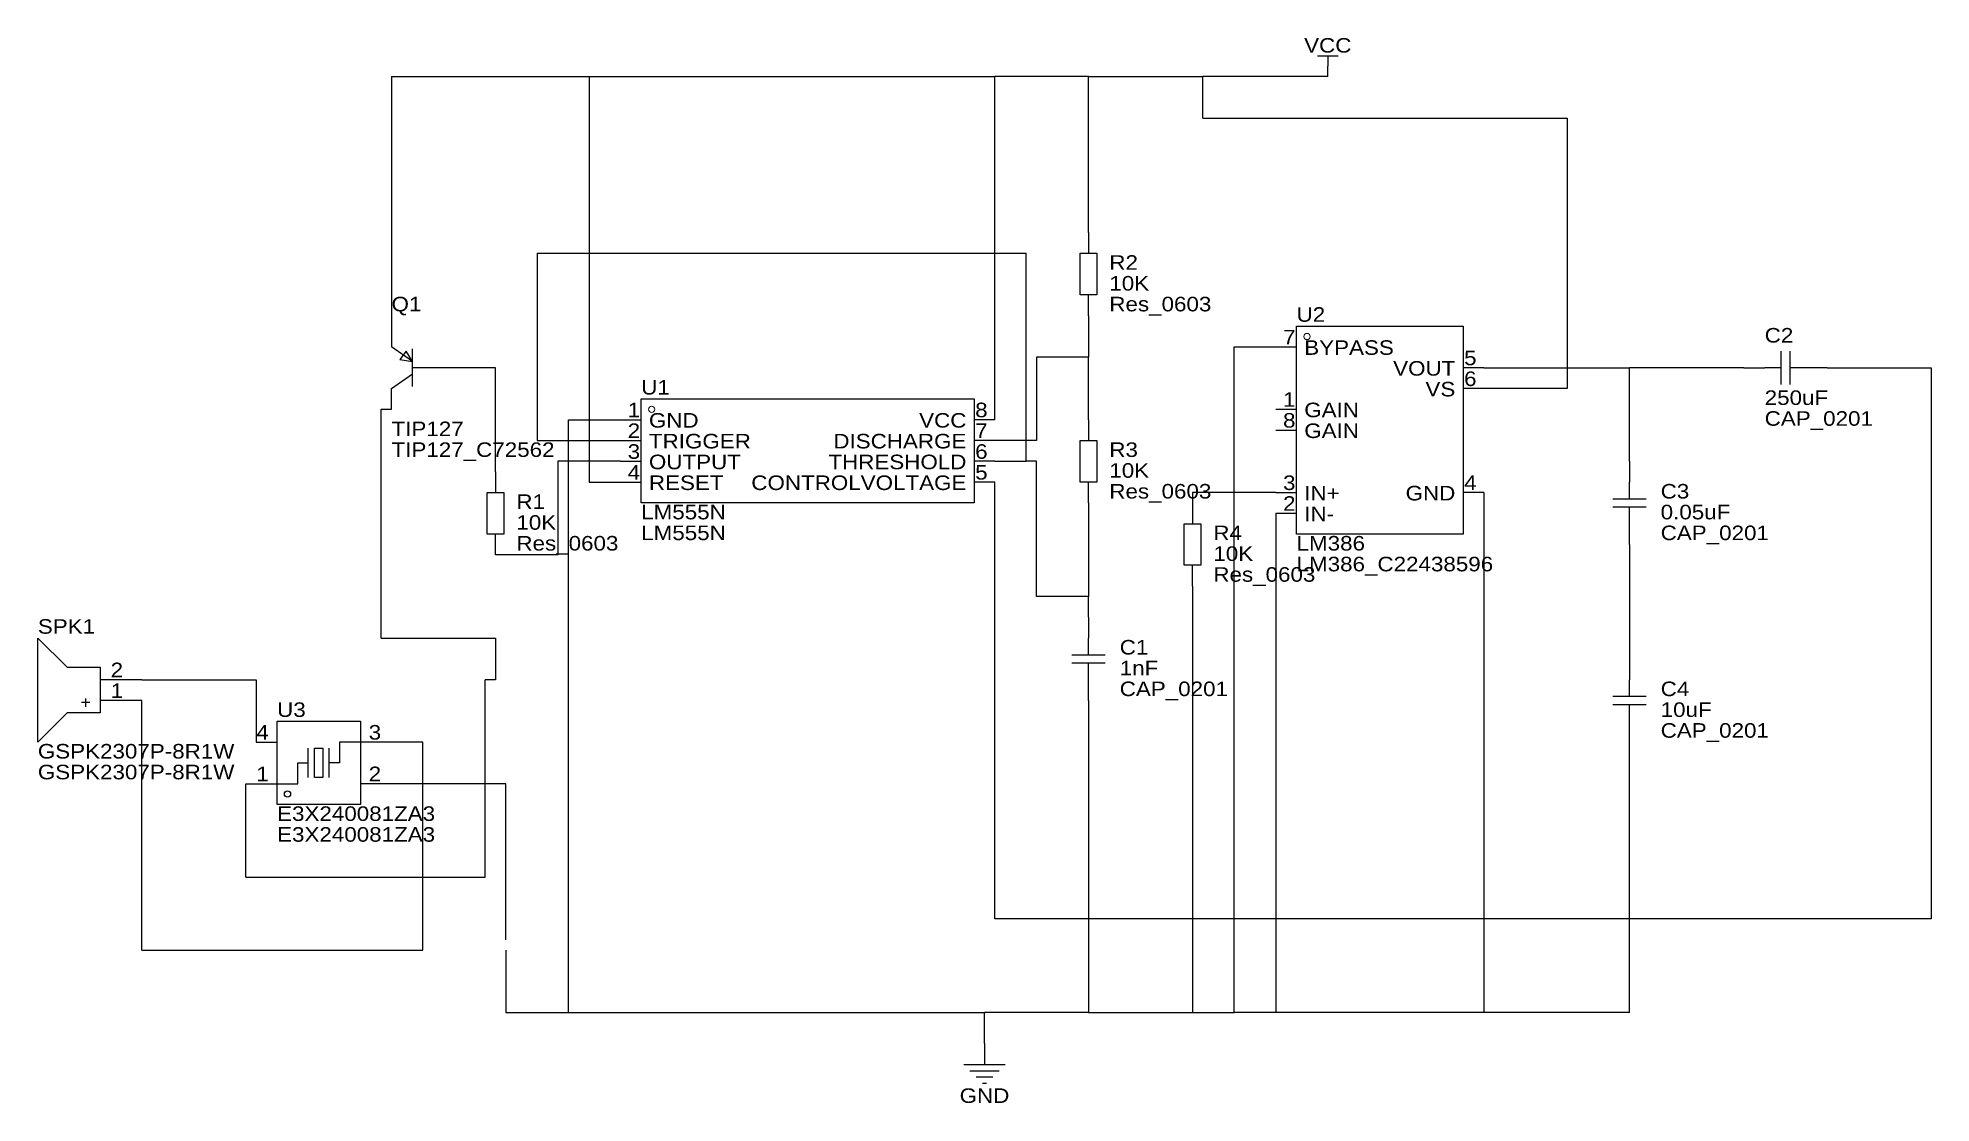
# Model space of a CAD drawing. Header units: millimetres. Extents: x 29 to 260, y 68 to 198.
import ezdxf
from ezdxf.enums import TextEntityAlignment as Align

# ---------------------------------------------------------------- set-up
doc = ezdxf.new("R2010")
doc.units = ezdxf.units.MM
doc.header["$MEASUREMENT"] = 0
doc.styles.get("Standard").update_dxf_attribs({"font": 'arial.ttf'})

msp = doc.modelspace()

# ---------------------------------------------------------------- linework, layer by layer
at = {"color": 1, "true_color": 0xa00000}
for points in [[(185.42, 195.58), (187.96, 195.58)], [(186.69, 195.58), (186.69, 194.31)], [(74.93, 158.24), (72.39, 160.02)], [(74.93, 155.19), (74.93, 159.77)], [(242.06, 155.45), (242.06, 159.51)], [(243.08, 159.51), (243.08, 155.45)], [(242.06, 157.48), (240.03, 157.48)], [(245.11, 157.48), (243.08, 157.48)], [(72.39, 154.94), (74.93, 156.72)], [(223.52, 141.48), (223.52, 143.51)], [(221.49, 141.48), (225.55, 141.48)], [(225.55, 140.46), (221.49, 140.46)], [(223.52, 138.43), (223.52, 140.46)], [(157.48, 122.43), (157.48, 124.46)], [(155.45, 122.43), (159.51, 122.43)], [(159.51, 121.41), (155.45, 121.41)], [(157.48, 119.38), (157.48, 121.41)], [(223.52, 117.35), (223.52, 119.38)], [(35.56, 116.59), (34.54, 116.59)], [(35.05, 116.08), (35.05, 117.09)], [(221.49, 117.35), (225.55, 117.35)], [(225.55, 116.33), (221.49, 116.33)], [(223.52, 114.3), (223.52, 116.33)], [(62.23, 107.44), (62.23, 111)], [(68.58, 111.76), (66.04, 111.76), (66.04, 109.22), (64.77, 109.22)], [(64.77, 107.44), (64.77, 111)], [(58.42, 106.68), (60.96, 106.68), (60.96, 109.22), (62.23, 109.22)], [(142.24, 72.39), (147.32, 72.39)], [(143, 71.63), (146.56, 71.63)], [(143.76, 70.87), (145.8, 70.87)], [(144.53, 70.1), (145.03, 70.1)]]:
    msp.add_lwpolyline(points, dxfattribs=at)
at = {"color": 1, "true_color": 0x880000}
for points in [[(186.69, 193.04), (186.69, 194.31)], [(157.48, 173.99), (157.48, 171.45)], [(157.48, 163.83), (157.48, 166.37)], [(72.39, 162.56), (72.39, 160.02)], [(180.34, 160.02), (182.88, 160.02)], [(77.47, 157.48), (74.93, 157.48)], [(205.74, 157.48), (203.2, 157.48)], [(237.49, 157.48), (240.03, 157.48)], [(247.65, 157.48), (245.11, 157.48)], [(72.39, 152.4), (72.39, 154.94)], [(205.74, 154.94), (203.2, 154.94)], [(100.33, 151.13), (102.87, 151.13)], [(146.05, 151.13), (143.51, 151.13)], [(157.48, 151.13), (157.48, 148.59)], [(180.34, 152.4), (182.88, 152.4)], [(100.33, 148.59), (102.87, 148.59)], [(146.05, 148.59), (143.51, 148.59)], [(180.34, 149.86), (182.88, 149.86)], [(100.33, 146.05), (102.87, 146.05)], [(146.05, 146.05), (143.51, 146.05)], [(223.52, 146.05), (223.52, 143.51)], [(85.09, 144.78), (85.09, 142.24)], [(100.33, 143.51), (102.87, 143.51)], [(146.05, 143.51), (143.51, 143.51)], [(157.48, 140.97), (157.48, 143.51)], [(180.34, 142.24), (182.88, 142.24)], [(205.74, 142.24), (203.2, 142.24)], [(170.18, 140.97), (170.18, 138.43)], [(180.34, 139.7), (182.88, 139.7)], [(85.09, 134.62), (85.09, 137.16)], [(223.52, 135.89), (223.52, 138.43)], [(170.18, 130.81), (170.18, 133.35)], [(157.48, 127), (157.48, 124.46)], [(223.52, 121.92), (223.52, 119.38)], [(41.91, 119.38), (36.83, 119.38)], [(157.48, 116.84), (157.48, 119.38)], [(41.91, 116.84), (36.83, 116.84)], [(223.52, 111.76), (223.52, 114.3)], [(55.88, 111.76), (58.42, 111.76)], [(71.12, 111.76), (68.58, 111.76)], [(55.88, 106.68), (58.42, 106.68)], [(71.12, 106.68), (68.58, 106.68)], [(144.78, 74.93), (144.78, 72.39)]]:
    msp.add_lwpolyline(points, dxfattribs=at)
at = {"color": 1, "true_color": 0x008800}
for points in [[(72.39, 193.04), (96.52, 193.04)], [(72.39, 193.04), (72.39, 162.56)], [(96.52, 193.04), (146.05, 193.04)], [(96.52, 193.04), (96.52, 143.51)], [(157.48, 193.04), (146.05, 193.04)], [(146.05, 151.13), (146.05, 193.04)], [(157.48, 193.04), (171.45, 193.04)], [(157.48, 173.99), (157.48, 193.04)], [(186.69, 193.04), (171.45, 193.04)], [(171.45, 187.96), (171.45, 193.04)], [(171.45, 187.96), (215.9, 187.96)], [(215.9, 187.96), (215.9, 154.94)], [(90.17, 171.45), (90.17, 148.59)], [(90.17, 171.45), (149.86, 171.45)], [(149.86, 146.05), (149.86, 171.45)], [(157.48, 163.83), (157.48, 158.75)], [(175.26, 78.74), (175.26, 160.02)], [(175.26, 160.02), (180.34, 160.02)], [(85.09, 157.48), (77.47, 157.48)], [(85.09, 144.78), (85.09, 157.48)], [(157.48, 158.75), (151.13, 158.75)], [(151.13, 158.75), (151.13, 148.59)], [(157.48, 151.13), (157.48, 158.75)], [(205.74, 157.48), (223.52, 157.48)], [(223.52, 146.05), (223.52, 157.48)], [(237.49, 157.48), (223.52, 157.48)], [(247.65, 157.48), (260.35, 157.48)], [(260.35, 157.48), (260.35, 90.17)], [(215.9, 154.94), (205.74, 154.94)], [(71.12, 124.46), (71.12, 152.4)], [(71.12, 152.4), (72.39, 152.4)], [(93.98, 78.74), (93.98, 151.13)], [(93.98, 151.13), (100.33, 151.13)], [(90.17, 148.59), (100.33, 148.59)], [(151.13, 148.59), (146.05, 148.59)], [(92.71, 146.05), (92.71, 134.62)], [(100.33, 146.05), (92.71, 146.05)], [(146.05, 146.05), (149.86, 146.05)], [(151.13, 146.05), (149.86, 146.05)], [(151.13, 129.54), (151.13, 146.05)], [(96.52, 143.51), (100.33, 143.51)], [(146.05, 90.17), (146.05, 143.51)], [(180.34, 142.24), (170.18, 142.24)], [(170.18, 142.24), (170.18, 140.97)], [(205.74, 142.24), (205.74, 78.74)], [(157.48, 140.97), (157.48, 129.54)], [(180.34, 139.7), (180.34, 78.74)], [(92.71, 134.62), (85.09, 134.62)], [(223.52, 135.89), (223.52, 121.92)], [(157.48, 129.54), (151.13, 129.54)], [(157.48, 127), (157.48, 129.54)], [(170.18, 130.81), (170.18, 78.74)], [(71.12, 124.46), (85.09, 124.46)], [(85.09, 124.46), (85.09, 119.38)], [(41.91, 119.38), (55.88, 119.38)], [(55.88, 119.38), (55.88, 111.76)], [(85.09, 119.38), (83.82, 119.38)], [(83.82, 95.25), (83.82, 119.38)], [(41.91, 86.36), (41.91, 116.84)], [(157.48, 116.84), (157.48, 78.74)], [(76.2, 111.76), (71.12, 111.76)], [(76.2, 86.36), (76.2, 111.76)], [(223.52, 78.74), (223.52, 111.76)], [(54.61, 95.25), (54.61, 106.68)], [(54.61, 106.68), (55.88, 106.68)], [(86.36, 106.68), (71.12, 106.68)], [(86.36, 87.63), (86.36, 106.68)], [(54.61, 95.25), (83.82, 95.25)], [(260.35, 90.17), (146.05, 90.17)], [(41.91, 86.36), (76.2, 86.36)], [(86.36, 86.36), (86.36, 78.74)], [(86.36, 78.74), (93.98, 78.74)], [(93.98, 78.74), (144.78, 78.74)], [(144.78, 74.93), (144.78, 78.74)], [(157.48, 78.74), (144.78, 78.74)], [(157.48, 78.74), (170.18, 78.74)], [(170.18, 78.74), (175.26, 78.74)], [(180.34, 78.74), (175.26, 78.74)], [(205.74, 78.74), (180.34, 78.74)], [(223.52, 78.74), (205.74, 78.74)]]:
    msp.add_lwpolyline(points, dxfattribs=at)
at = {"color": 1, "true_color": 0xa00000}
for points in [[(156.46, 166.37), (156.46, 171.45), (158.5, 171.45), (158.5, 166.37)], [(182.88, 162.56), (203.2, 162.56), (203.2, 137.16), (182.88, 137.16)], [(74.93, 158.24), (74.17, 159.51), (73.41, 158.5)], [(102.87, 153.67), (143.51, 153.67), (143.51, 140.97), (102.87, 140.97)], [(156.46, 143.51), (156.46, 148.59), (158.5, 148.59), (158.5, 143.51)], [(84.07, 137.16), (84.07, 142.24), (86.11, 142.24), (86.11, 137.16)], [(169.16, 133.35), (169.16, 138.43), (171.2, 138.43), (171.2, 133.35)], [(32.77, 120.9), (36.83, 120.9), (36.83, 115.32), (32.77, 115.32), (29.21, 111.76), (29.21, 124.46)], [(58.42, 114.3), (68.58, 114.3), (68.58, 104.14), (58.42, 104.14)], [(62.99, 111), (64.01, 111), (64.01, 107.44), (62.99, 107.44)]]:
    msp.add_lwpolyline(points, close=True, dxfattribs=at)
at = {"color": 1, "lineweight": 0, "true_color": 0xa00000}
for centre in [(184.15, 161.29), (104.14, 152.4)]:
    msp.add_circle(centre, 0.381, dxfattribs=at)
at = {"true_color": 0x000000}
msp.add_ellipse((59.69, 105.41), major_axis=(0, 0.381), ratio=1, dxfattribs=at)

# ---------------------------------------------------------------- texts
at = {"color": 1, "true_color": 0x000080, "width": 1.1}
for s, p in [('VCC', (186.69, 196.85)), ('GND', (144.78, 68.58))]:
    msp.add_text(s, height=1.778, dxfattribs=at).set_placement(p, align=Align.MIDDLE_CENTER)
at = {"color": 1, "true_color": 0x0000ff, "width": 1.1}
for s, p in [('R2', (160.02, 168.91)), ('10K', (160.02, 166.37)), ('C2', (240.03, 160.02)), ('250uF', (240.03, 152.4)), ('TIP127', (72.39, 148.59)), ('R3', (160.02, 146.05)), ('10K', (160.02, 143.51)), ('C3', (227.33, 140.97)), ('R1', (87.63, 139.7)), ('10K', (87.63, 137.16)), ('LM555N', (102.87, 138.43)), ('0.05uF', (227.33, 138.43)), ('R4', (172.72, 135.89)), ('LM386', (182.88, 134.62)), ('10K', (172.72, 133.35)), ('C1', (161.29, 121.92)), ('1nF', (161.29, 119.38)), ('C4', (227.33, 116.84)), ('10uF', (227.33, 114.3)), ('GSPK2307P-8R1W', (29.21, 109.22)), ('E3X240081ZA3', (58.42, 101.6))]:
    msp.add_text(s, height=1.778, dxfattribs=at).set_placement(p, align=Align.BOTTOM_LEFT)
at = {"color": 1, "true_color": 0x000080, "width": 1.1}
for s, p in [('Q1', (72.39, 163.83)), ('Res_0603', (160.02, 163.83)), ('U2', (182.88, 162.56)), ('U1', (102.87, 153.67)), ('CAP_0201', (240.03, 149.86)), ('TIP127_C72562', (72.39, 146.05)), ('Res_0603', (160.02, 140.97)), ('Res_0603', (87.63, 134.62)), ('LM555N', (102.87, 135.89)), ('CAP_0201', (227.33, 135.89)), ('LM386_C22438596', (182.88, 132.08)), ('Res_0603', (172.72, 130.81)), ('SPK1', (29.21, 124.46)), ('CAP_0201', (161.29, 116.84)), ('U3', (58.42, 114.3)), ('CAP_0201', (227.33, 111.76)), ('GSPK2307P-8R1W', (29.21, 106.68)), ('E3X240081ZA3', (58.42, 99.06))]:
    msp.add_text(s, height=1.778, dxfattribs=at).set_placement(p, align=Align.BOTTOM_LEFT)
at = {"color": 1, "true_color": 0x000000, "width": 1.1}
for s, height, p in [('7', 1.78, (182.75, 159.79)), ('VOUT', 1.778, (202.26, 155.98)), ('VS', 1.778, (202.26, 153.44)), ('1', 1.78, (102.74, 150.9)), ('1', 1.78, (182.75, 152.17)), ('2', 1.78, (102.74, 148.36)), ('VCC', 1.778, (142.57, 149.63)), ('8', 1.78, (182.75, 149.63)), ('3', 1.78, (102.74, 145.82)), ('DISCHARGE', 1.778, (142.57, 147.09)), ('THRESHOLD', 1.778, (142.57, 144.55)), ('4', 1.78, (102.74, 143.28)), ('CONTROLVOLTAGE', 1.778, (142.57, 142.01)), ('3', 1.78, (182.75, 142.01)), ('2', 1.78, (182.75, 139.47)), ('GND', 1.778, (202.26, 140.74)), ('4', 1.78, (57.4, 111.53)), ('1', 1.78, (57.4, 106.45))]:
    msp.add_text(s, height=height, dxfattribs=at).set_placement(p, align=Align.BOTTOM_RIGHT)
for s, height, p in [('BYPASS', 1.778, (183.82, 158.52)), ('5', 1.78, (203.33, 157.25)), ('6', 1.78, (203.33, 154.71)), ('8', 1.78, (143.64, 150.9)), ('GAIN', 1.778, (183.82, 150.9)), ('GND', 1.778, (103.81, 149.63)), ('7', 1.78, (143.64, 148.36)), ('GAIN', 1.778, (183.82, 148.36)), ('TRIGGER', 1.778, (103.81, 147.09)), ('6', 1.78, (143.64, 145.82)), ('OUTPUT', 1.778, (103.81, 144.55)), ('RESET', 1.778, (103.81, 142.01)), ('5', 1.78, (143.64, 143.28)), ('4', 1.78, (203.33, 142.01)), ('IN+', 1.778, (183.82, 140.74)), ('IN-', 1.778, (183.82, 138.2)), ('2', 1.78, (38.1, 119.15)), ('1', 1.78, (38.1, 116.61)), ('3', 1.78, (69.6, 111.53)), ('2', 1.78, (69.6, 106.45))]:
    msp.add_text(s, height=height, dxfattribs=at).set_placement(p, align=Align.BOTTOM_LEFT)

doc.saveas('drawing.dxf')
